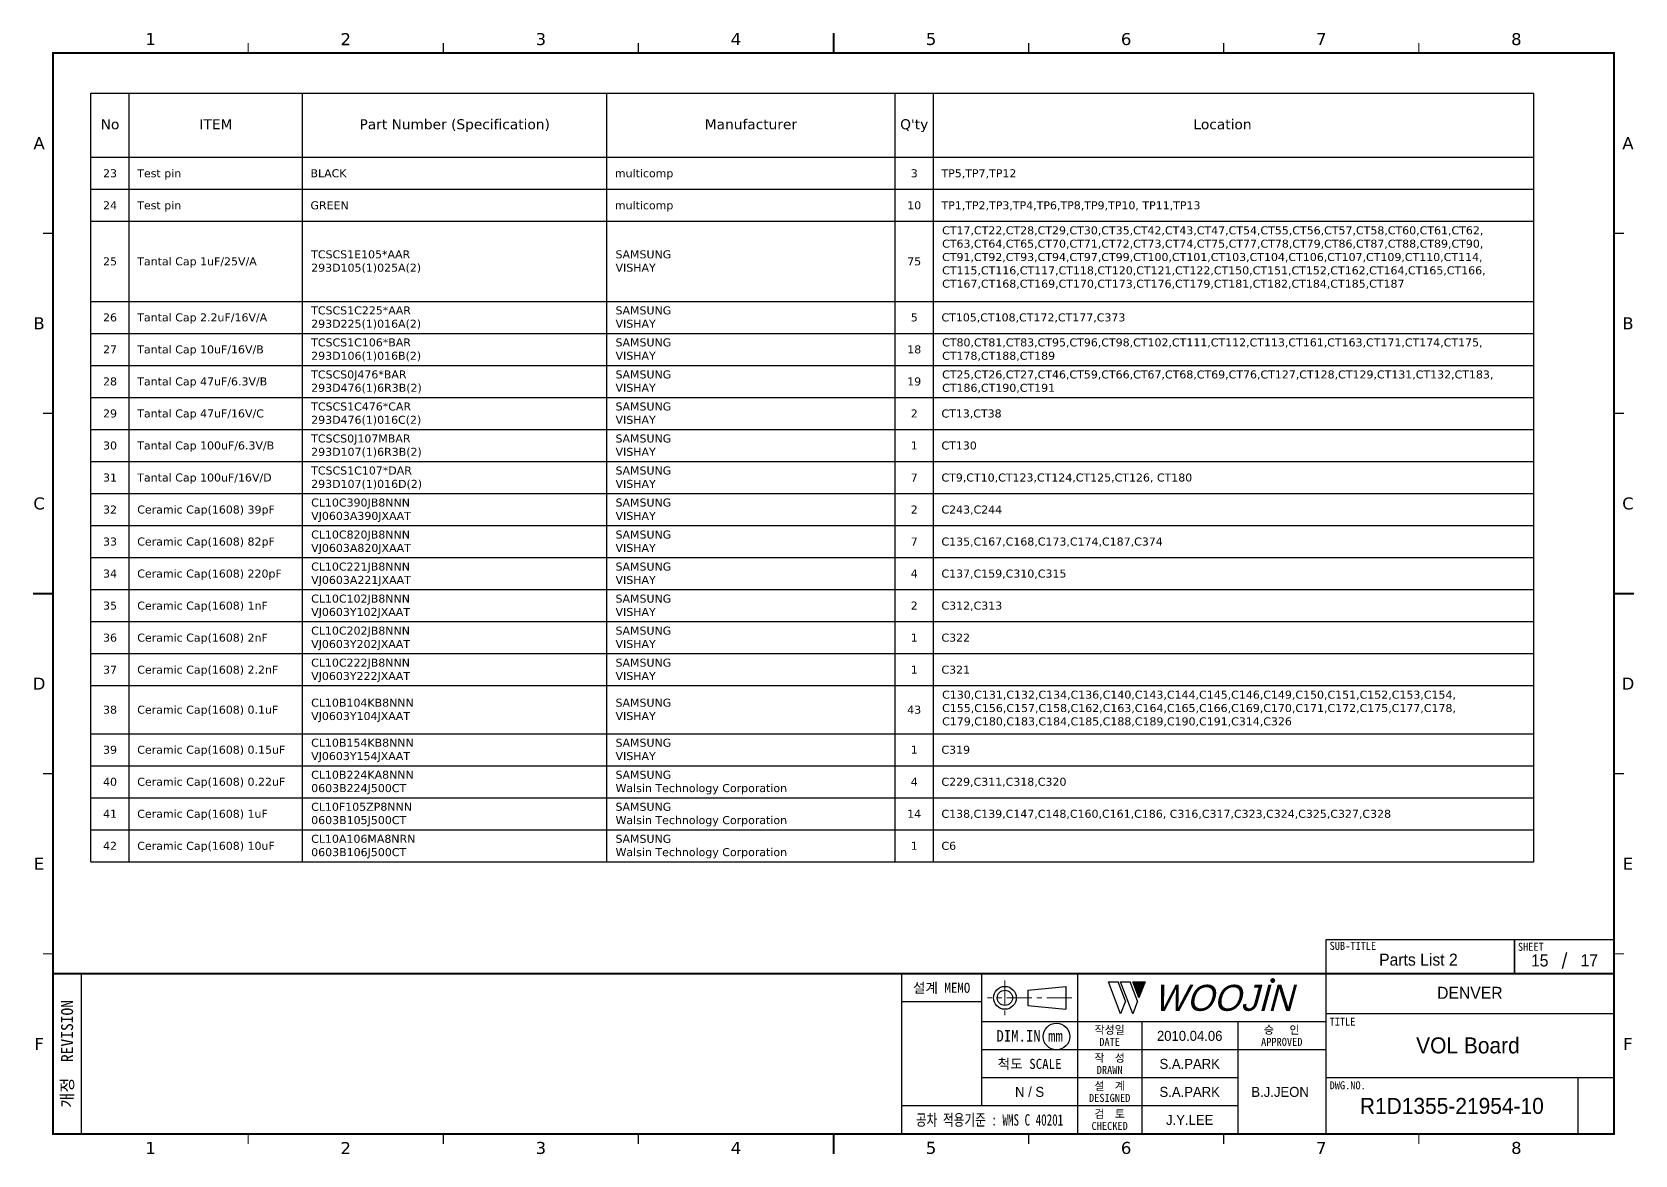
# Model space of a CAD drawing. Extents: x -695 to 953, y -753 to 181.
# Drawn here: x 24.3 to 424.8, y -753.5 to -473 of the extents above; entities that cross this region are included whole.
import ezdxf
from ezdxf.enums import TextEntityAlignment as Align

# ---------------------------------------------------------------- set-up
doc = ezdxf.new("R2010")
doc.units = 0
doc.header["$LTSCALE"] = 5
doc.header["$MEASUREMENT"] = 0
doc.linetypes.add('CENTER', pattern=[2, 1.25, -0.25, 0.25, -0.25])
doc.layers.get('0').update_dxf_attribs({"linetype": 'CONTINUOUS', "lineweight": 25})
doc.layers.add('2', color=2, linetype='CENTER', lineweight=13)
doc.layers.add('4', color=4, linetype='CONTINUOUS', lineweight=18)
for name, color, linetype in [('SHEET', 3, 'CONTINUOUS'), ('문자', 4, 'CONTINUOUS'), ('테두리', 3, 'CONTINUOUS')]:
    doc.layers.add(name, color=color, linetype=linetype)
doc.styles.add('MARK', font='ARLRDBD.TTF')
doc.styles.get("Standard").update_dxf_attribs({"font": 'verdana.ttf'})
doc.styles.add('굴림', font='')
doc.styles.add('굴림체', font='')
doc.styles.get('굴림').set_extended_font_data('Gulim')
doc.styles.get('굴림체').set_extended_font_data('GulimChe')

# ---------------------------------------------------------------- blocks, each defined once
blk = doc.blocks.new('B')
at = {"layer": '문자'}
blk.add_hatch(color=256, dxfattribs=at).paths.add_polyline_path([(13.79, 10), (15.31, 6), (16.84, 10)])
at = {"color": 4, "const_width": 0.6}
blk.add_lwpolyline([(48.46, 10.32, 1), (49.06, 10.32, 1)], format="xyb", close=True, dxfattribs=at)
at = {"layer": '문자'}
for p, q in [((10.73, 2), (7.68, 10)), ((7.68, 10), (10.09, 10)), ((11.94, 5.16), (10.09, 10)), ((10.73, 10), (13.15, 10)), ((13.79, 2), (10.73, 10)), ((14.99, 5.16), (13.15, 10)), ((13.79, 10), (16.84, 10)), ((15.31, 6), (13.79, 10)), ((16.84, 10), (15.31, 6)), ((11.94, 5.16), (10.73, 2)), ((14.99, 5.16), (13.79, 2))]:
    blk.add_line(p, q, dxfattribs=at)
at = {"layer": '문자', "style": 'MARK', "oblique": 15}
blk.add_text('WOOJIN', height=6.5, dxfattribs=at).set_placement((36.4, 6), align=Align.MIDDLE_CENTER)
blk = doc.blocks.new('C')
blk.add_line((15, 285), (15, 285))
at = {"layer": '2'}
for p, q in [((252.83, 53.35), (252.83, 44.65)), ((269.53, 49), (248.48, 49))]:
    blk.add_line(p, q, dxfattribs=at)
at = {"layer": 'SHEET'}
for p, q in [((393.14, 60.3), (392.07, 56.28)), ((22, 55), (22, 15)), ((227, 55), (227, 15)), ((247, 55), (247, 22)), ((271, 55), (271, 15)), ((271, 55), (271, 15)), ((333, 55), (333, 15)), ((247, 48), (227, 48)), ((405, 45), (333, 45)), ((333, 43), (247, 43)), ((287, 43), (287, 15)), ((311, 43), (311, 15)), ((333, 36), (247, 36)), ((311, 29), (247, 29)), ((405, 29), (333, 29)), ((396, 29), (396, 15)), ((311, 22), (227, 22))]:
    blk.add_line(p, q, dxfattribs=at)
at = {"layer": 'SHEET', "color": 4}
for p, q in [((258.53, 50.9), (268.03, 51.85)), ((258.53, 50.9), (258.53, 47.1)), ((268.03, 51.85), (268.03, 46.15)), ((258.53, 47.1), (268.03, 46.15))]:
    blk.add_line(p, q, dxfattribs=at)
at = {"layer": 'SHEET'}
for points in [[(333, 55), (380.19, 55), (380.19, 63.49), (333, 63.49)], [(380.19, 55), (405, 55), (405, 63.49), (380.19, 63.49)]]:
    blk.add_lwpolyline(points, close=True, dxfattribs=at)
at = {"layer": 'SHEET', "color": 4}
for radius in [2.85, 1.9]:
    blk.add_circle((252.83, 49), radius, dxfattribs=at)
at = {"layer": 'SHEET'}
blk.add_circle((265.7, 39.32), 3.32, dxfattribs=at)
at = {"layer": '테두리'}
blk.add_line((405, 285), (405, 15), dxfattribs=at)
for points, const_width in [([(210, 290), (210, 285)], 0.5), ([(15, 285), (15, 15), (405, 15), (405, 285), (15, 285)], 0.5), ([(63.75, 287.5), (63.75, 285)], 0.3), ([(112.5, 287.5), (112.5, 285)], 0.3), ([(161.25, 287.5), (161.25, 285)], 0.3), ([(258.75, 287.5), (258.75, 285)], 0.3), ([(307.5, 287.5), (307.5, 285)], 0.3), ([(356.25, 287.5), (356.25, 285)], 0.3), ([(12.5, 240), (15, 240)], 0.3), ([(407.5, 240), (405, 240)], 0.3), ([(12.5, 195), (15, 195)], 0.3), ([(407.5, 195), (405, 195)], 0.3), ([(10, 150), (15, 150)], 0.5), ([(410, 150), (405, 150)], 0.5), ([(12.5, 105), (15, 105)], 0.3), ([(407.5, 105), (405, 105)], 0.3), ([(12.5, 60), (15, 60)], 0.3), ([(407.5, 60), (405, 60)], 0.3), ([(15, 55), (405, 55)], 0.5), ([(63.75, 12.5), (63.75, 15)], 0.3), ([(112.5, 12.5), (112.5, 15)], 0.3), ([(161.25, 12.5), (161.25, 15)], 0.3), ([(210, 10), (210, 15)], 0.5), ([(258.75, 12.5), (258.75, 15)], 0.3), ([(307.5, 12.5), (307.5, 15)], 0.3), ([(356.25, 12.5), (356.25, 15)], 0.3)]:
    blk.add_lwpolyline(points, dxfattribs=dict(at, const_width=const_width))
blk.add_blockref('B', (271, 43))
at = {"layer": '문자'}
for s, p in [('1', (39.38, 288.5)), ('2', (88.12, 288.5)), ('3', (136.88, 288.5)), ('4', (185.62, 288.5)), ('5', (234.38, 288.5)), ('6', (283.12, 288.5)), ('7', (331.88, 288.5)), ('8', (380.62, 288.5)), ('A', (11.5, 262.5)), ('A', (408.5, 262.5)), ('B', (11.5, 217.5)), ('B', (408.5, 217.5)), ('C', (11.5, 172.5)), ('C', (408.5, 172.5)), ('D', (11.5, 127.5)), ('D', (408.5, 127.5)), ('E', (11.5, 82.5)), ('E', (408.5, 82.5)), ('F', (11.5, 37.5)), ('F', (408.5, 37.5)), ('1', (39.38, 11.5)), ('2', (88.12, 11.5)), ('3', (136.88, 11.5)), ('4', (185.62, 11.5)), ('5', (234.38, 11.5)), ('6', (283.12, 11.5)), ('7', (331.88, 11.5)), ('8', (380.62, 11.5))]:
    blk.add_text(s, height=3, dxfattribs=at).set_placement(p, align=Align.MIDDLE)
at = {"layer": '문자', "style": '굴림체'}
for s, height, p in [('SUB-TITLE', 2, (339.77, 61.98)), ('SHEET', 2, (384.24, 61.74)), ('설계 MEMO', 2.5, (237, 51.5)), ('DIM.IN mm', 2.85, (259, 39.5)), ('작성일', 2, (279, 41)), ('승   인', 2, (322, 41)), ('DATE', 2, (279, 38)), ('APPROVED', 2, (322, 38)), ('척도 SCALE', 2.5, (259, 32.5)), ('작  성', 2, (279, 34)), ('설  계', 2, (279, 27)), ('DRAWN', 2, (279, 31)), ('DESIGNED', 2, (279, 24)), ('검  토', 2, (279, 20)), ('CHECKED', 2, (279, 17))]:
    blk.add_text(s, height=height, dxfattribs=at).set_placement(p, align=Align.MIDDLE_CENTER)
blk.add_text('개정  REVISION', height=3, rotation=90, dxfattribs=at).set_placement((18.5, 35), align=Align.MIDDLE_CENTER)
for s, p in [('TITLE', (333.95, 42.05)), ('DWG.NO.', (333.95, 26.15))]:
    blk.add_text(s, height=2, dxfattribs=at).set_placement(p)
at = {"layer": '문자', "style": '굴림체', "width": 0.75}
blk.add_text('공차 적용기준 : WMS C 40201', height=2.85, dxfattribs=at).set_placement((249, 18.5), align=Align.MIDDLE_CENTER)

msp = doc.modelspace()

# ---------------------------------------------------------------- linework, layer by layer
for p, q in [((39, -488.27), (399.54, -488.27)), ((39, -680.27), (39, -488.27)), ((48.6, -680.27), (48.6, -488.27)), ((91.89, -680.27), (91.89, -488.27)), ((167.94, -680.27), (167.94, -488.27)), ((239.94, -680.27), (239.94, -488.27)), ((249.54, -680.27), (249.54, -488.27)), ((399.54, -680.27), (399.54, -488.27)), ((39, -504.27), (399.54, -504.27)), ((39, -512.27), (399.54, -512.27)), ((39, -520.27), (399.54, -520.27)), ((39, -540.27), (399.54, -540.27)), ((39, -548.27), (399.54, -548.27)), ((39, -556.27), (399.54, -556.27)), ((39, -564.27), (399.54, -564.27)), ((39, -572.27), (399.54, -572.27)), ((39, -580.27), (399.54, -580.27)), ((39, -588.27), (399.54, -588.27)), ((39, -596.27), (399.54, -596.27)), ((39, -604.27), (399.54, -604.27)), ((39, -612.27), (399.54, -612.27)), ((39, -620.27), (399.54, -620.27)), ((39, -628.27), (399.54, -628.27)), ((39, -636.27), (399.54, -636.27)), ((39, -648.27), (399.54, -648.27)), ((39, -656.27), (399.54, -656.27)), ((39, -664.27), (399.54, -664.27)), ((39, -672.27), (399.54, -672.27)), ((39, -680.27), (399.54, -680.27))]:
    msp.add_line(p, q)

# ---------------------------------------------------------------- block references
msp.add_blockref('C', (14.57, -763.25))

# ---------------------------------------------------------------- texts
for s, height, p in [('No', 2.5, (43.8, -497.27)), ('ITEM', 2.5, (70.25, -497.27)), ('Part Number^J(Specification)', 2.5, (129.92, -497.27)), ('Manufacturer', 2.5, (203.94, -497.27)), ("Q'ty", 2.5, (244.74, -497.27)), ('Location', 2.5, (321.75, -497.27)), ('23', 2, (43.8, -509.27)), ('3', 2, (244.74, -509.27)), ('24', 2, (43.8, -517.27)), ('10', 2, (244.74, -517.27)), ('25', 2, (43.8, -531.27)), ('75', 2, (244.74, -531.27)), ('26', 2, (43.8, -545.27)), ('5', 2, (244.74, -545.27)), ('27', 2, (43.8, -553.27)), ('18', 2, (244.74, -553.27)), ('28', 2, (43.8, -561.27)), ('19', 2, (244.74, -561.27)), ('29', 2, (43.8, -569.27)), ('2', 2, (244.74, -569.27)), ('30', 2, (43.8, -577.27)), ('1', 2, (244.74, -577.27)), ('31', 2, (43.8, -585.27)), ('7', 2, (244.74, -585.27)), ('32', 2, (43.8, -593.27)), ('2', 2, (244.74, -593.27)), ('33', 2, (43.8, -601.27)), ('7', 2, (244.74, -601.27)), ('34', 2, (43.8, -609.27)), ('4', 2, (244.74, -609.27)), ('35', 2, (43.8, -617.27)), ('2', 2, (244.74, -617.27)), ('36', 2, (43.8, -625.27)), ('1', 2, (244.74, -625.27)), ('37', 2, (43.8, -633.27)), ('1', 2, (244.74, -633.27)), ('38', 2, (43.8, -643.27)), ('43', 2, (244.74, -643.27)), ('39', 2, (43.8, -653.27)), ('1', 2, (244.74, -653.27)), ('40', 2, (43.8, -661.27)), ('4', 2, (244.74, -661.27)), ('41', 2, (43.8, -669.27)), ('14', 2, (244.74, -669.27)), ('42', 2, (43.8, -677.27)), ('1', 2, (244.74, -677.27))]:
    msp.add_text(s, height=height).set_placement(p, align=Align.CENTER)
for s, p in [('Test pin', (50.6, -509.27)), ('BLACK', (93.89, -509.27)), ('multicomp', (169.94, -509.27)), ('TP5,TP7,TP12', (251.54, -509.27)), ('Test pin', (50.6, -517.27)), ('GREEN', (93.89, -517.27)), ('multicomp', (169.94, -517.27)), ('TP1,TP2,TP3,TP4,TP6,TP8,TP9,TP10,^JTP11,TP13', (251.54, -517.27)), ('Tantal Cap 1uF/25V/A', (50.6, -531.27)), ('Tantal Cap 2.2uF/16V/A', (50.6, -545.27)), ('CT105,CT108,CT172,CT177,C373', (251.54, -545.27)), ('Tantal Cap 10uF/16V/B', (50.6, -553.27)), ('Tantal Cap 47uF/6.3V/B', (50.6, -561.27)), ('Tantal Cap 47uF/16V/C', (50.6, -569.27)), ('CT13,CT38', (251.54, -569.27)), ('Tantal Cap 100uF/6.3V/B', (50.6, -577.27)), ('CT130', (251.54, -577.27)), ('Tantal Cap 100uF/16V/D', (50.6, -585.27)), ('CT9,CT10,CT123,CT124,CT125,CT126,^JCT180', (251.54, -585.27)), ('Ceramic Cap(1608) 39pF', (50.6, -593.27)), ('C243,C244', (251.54, -593.27)), ('Ceramic Cap(1608) 82pF', (50.6, -601.27)), ('C135,C167,C168,C173,C174,C187,C374', (251.54, -601.27)), ('Ceramic Cap(1608) 220pF', (50.6, -609.27)), ('C137,C159,C310,C315', (251.54, -609.27)), ('Ceramic Cap(1608) 1nF', (50.6, -617.27)), ('C312,C313', (251.54, -617.27)), ('Ceramic Cap(1608) 2nF', (50.6, -625.27)), ('C322', (251.54, -625.27)), ('Ceramic Cap(1608) 2.2nF', (50.6, -633.27)), ('C321', (251.54, -633.27)), ('Ceramic Cap(1608) 0.1uF', (50.6, -643.27)), ('Ceramic Cap(1608) 0.15uF', (50.6, -653.27)), ('C319', (251.54, -653.27)), ('Ceramic Cap(1608) 0.22uF', (50.6, -661.27)), ('C229,C311,C318,C320', (251.54, -661.27)), ('Ceramic Cap(1608) 1uF', (50.6, -669.27)), ('C138,C139,C147,C148,C160,C161,C186,^JC316,C317,C323,C324,C325,C327,C328', (251.54, -669.27)), ('Ceramic Cap(1608) 10uF', (50.6, -677.27)), ('C6', (251.54, -677.27))]:
    msp.add_text(s, height=2).set_placement(p)
at = {"color": 4, "style": '굴림'}
for s, p in [('2010.04.06', (313.57, -723.75)), ('S.A.PARK', (313.57, -730.75)), ('S.A.PARK', (313.57, -737.75)), ('B.J.JEON', (336.16, -737.75)), ('J.Y.LEE', (313.57, -744.75))]:
    msp.add_text(s, height=2.5, dxfattribs=at).set_placement(p, align=Align.MIDDLE_CENTER)
at = {"char_height": 2, "attachment_point": 1}
for s, insert, width in [('CT17,CT22,CT28,CT29,CT30,CT35,CT42,CT43,CT47,CT54,CT55,CT56,CT57,CT58,CT60,CT61,CT62,\\PCT63,CT64,CT65,CT70,CT71,CT72,CT73,CT74,CT75,CT77,CT78,CT79,CT86,CT87,CT88,CT89,CT90,\\PCT91,CT92,CT93,CT94,CT97,CT99,CT100,CT101,CT103,CT104,CT106,CT107,CT109,CT110,CT114,\\PCT115,CT116,CT117,CT118,CT120,CT121,CT122,CT150,CT151,CT152,CT162,CT164,CT165,CT166,\\PCT167,CT168,CT169,CT170,CT173,CT176,CT179,CT181,CT182,CT184,CT185,CT187', (251.71, -521.52), 671.2599), ('TCSCS1E105*AAR^J293D105(1)025A(2)', (94.06, -527.52), 56.1075), ('SAMSUNG^JVISHAY', (170.11, -527.52), 27.3768), ('TCSCS1C225*AAR^J293D225(1)016A(2)', (94.06, -541.52), 56.2888), ('SAMSUNG^JVISHAY', (170.11, -541.52), 27.3768), ('TCSCS1C106*BAR^J293D106(1)016B(2)', (94.06, -549.52), 56.2995), ('SAMSUNG^JVISHAY', (170.11, -549.52), 27.3768), ('CT80,CT81,CT83,CT95,CT96,CT98,CT102,CT111,CT112,CT113,CT161,CT163,CT171,CT174,CT175,\\PCT178,CT188,CT189', (251.71, -549.52), 168.5212), ('TCSCS0J476*BAR^J293D476(1)6R3B(2)', (94.06, -557.52), 55.7931), ('SAMSUNG^JVISHAY', (170.11, -557.52), 27.3768), ('CT25,CT26,CT27,CT46,CT59,CT66,CT67,CT68,CT69,CT76,CT127,CT128,CT129,CT131,CT132,CT183,\\PCT186,CT190,CT191', (251.71, -557.52), 171.2774), ('TCSCS1C476*CAR^J293D476(1)016C(2)', (94.06, -565.52), 56.3694), ('SAMSUNG^JVISHAY', (170.11, -565.52), 27.3768), ('TCSCS0J107MBAR^J293D107(1)6R3B(2)', (94.06, -573.52), 56.3627), ('SAMSUNG^JVISHAY', (170.11, -573.52), 27.3768), ('TCSCS1C107*DAR^J293D107(1)016D(2)', (94.06, -581.52), 56.767), ('SAMSUNG^JVISHAY', (170.11, -581.52), 27.3768), ('CL10C390JB8NNN^JVJ0603A390JXAAT', (94.06, -589.52), 53.6817), ('SAMSUNG^JVISHAY', (170.11, -589.52), 27.3768), ('CL10C820JB8NNN^JVJ0603A820JXAAT', (94.06, -597.52), 53.6817), ('SAMSUNG^JVISHAY', (170.11, -597.52), 27.3768), ('CL10C221JB8NNN^JVJ0603A221JXAAT', (94.06, -605.52), 53.6817), ('SAMSUNG^JVISHAY', (170.11, -605.52), 27.3768), ('CL10C102JB8NNN^JVJ0603Y102JXAAT', (94.06, -613.52), 53.4936), ('SAMSUNG^JVISHAY', (170.11, -613.52), 27.3768), ('CL10C202JB8NNN^JVJ0603Y202JXAAT', (94.06, -621.52), 53.4936), ('SAMSUNG^JVISHAY', (170.11, -621.52), 27.3768), ('CL10C222JB8NNN^JVJ0603Y222JXAAT', (94.06, -629.52), 53.4936), ('SAMSUNG^JVISHAY', (170.11, -629.52), 27.3768), ('CL10B104KB8NNN^JVJ0603Y104JXAAT', (94.06, -639.52), 54.1142), ('SAMSUNG^JVISHAY', (170.11, -639.52), 27.3768), ('C130,C131,C132,C134,C136,C140,C143,C144,C145,C146,C149,C150,C151,C152,C153,C154,\\PC155,C156,C157,C158,C162,C163,C164,C165,C166,C169,C170,C171,C172,C175,C177,C178,\\PC179,C180,C183,C184,C185,C188,C189,C190,C191,C314,C326', (251.71, -637.52), 352.732), ('CL10B154KB8NNN^JVJ0603Y154JXAAT', (94.06, -649.52), 54.1142), ('SAMSUNG^JVISHAY', (170.11, -649.52), 27.3768), ('CL10B224KA8NNN^J0603B224J500CT', (94.06, -657.52), 52.6931), ('SAMSUNG^JWalsin Technology Corporation', (170.11, -657.52), 59.4856), ('CL10F105ZP8NNN^J0603B105J500CT', (94.06, -665.52), 52.1451), ('SAMSUNG^JWalsin Technology Corporation', (170.11, -665.52), 59.4856), ('CL10A106MA8NRN^J0603B106J500CT', (94.06, -673.52), 52.955), ('SAMSUNG^JWalsin Technology Corporation', (170.11, -673.52), 59.4856)]:
    msp.add_mtext(s, dxfattribs=dict(at, insert=insert, width=width))
at = {"layer": '4', "style": '굴림'}
for s, p in [('Parts List 2', (370.72, -704.71)), ('15', (401.03, -704.92)), ('17', (413.42, -704.86)), ('DENVER', (383.57, -713))]:
    msp.add_text(s, height=3, dxfattribs=at).set_placement(p, align=Align.MIDDLE_CENTER)
at = {"layer": '문자', "style": '굴림'}
for s, height, p in [('VOL Board', 4, (383.09, -726.13)), ('N / S', 2.5, (273.57, -737.75)), ('R1D1355-21954-10', 4, (379.07, -741.25))]:
    msp.add_text(s, height=height, dxfattribs=at).set_placement(p, align=Align.MIDDLE_CENTER)

doc.saveas('drawing.dxf')
